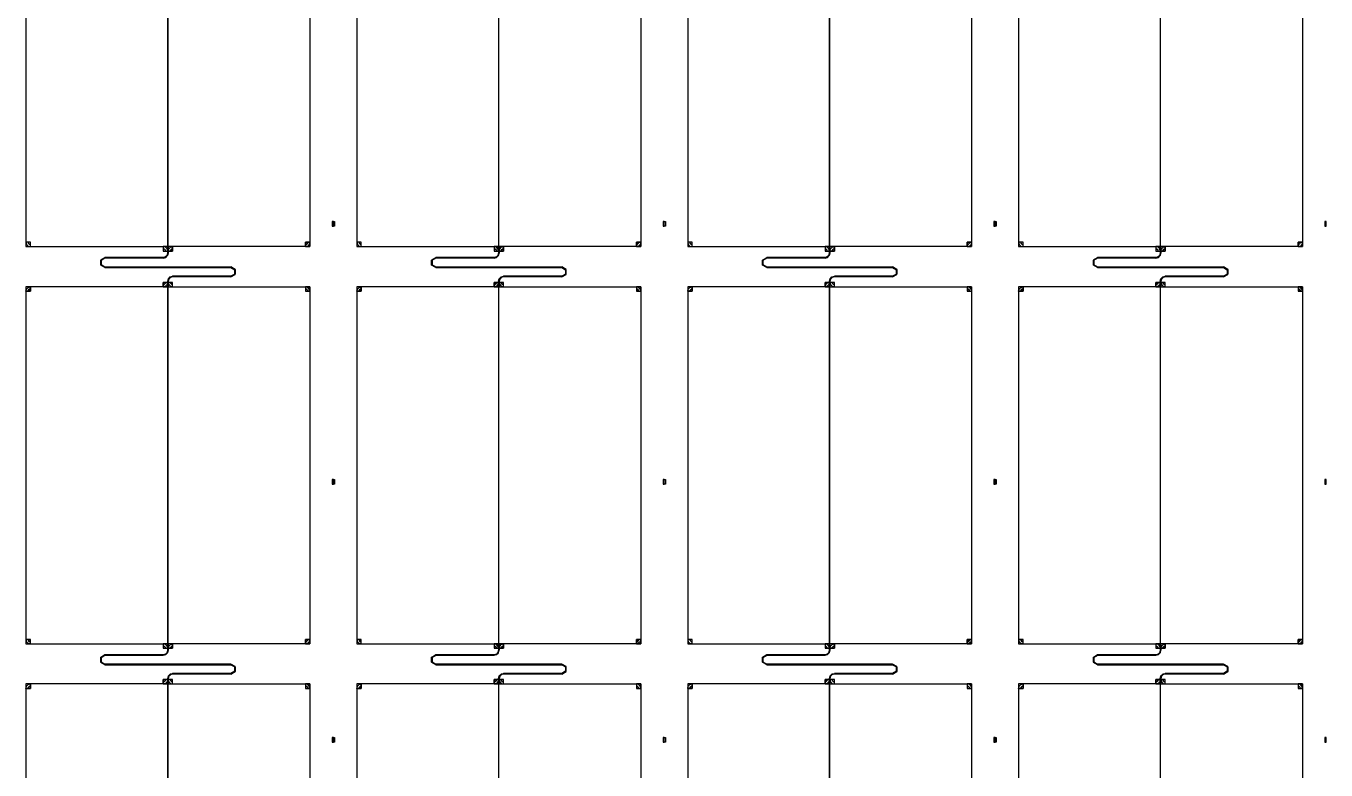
# Model space of a CAD drawing. Extents: x -50899 to 50899, y -48295 to 50898.
# Drawn here: x -25024 to -2825, y -11539 to 1173 of the extents above; entities that cross this region are included whole.
import ezdxf

# ---------------------------------------------------------------- set-up
doc = ezdxf.new("R2010")
doc.units = 0

# ---------------------------------------------------------------- blocks, each defined once
blk = doc.blocks.new('C')
for points in [[(2724, 21553), (2724, 27653), (301, 27653), (301, 21553), (2724, 21553)], [(2726, 21553), (2726, 27653), (5149, 27653), (5149, 21553), (2726, 21553)], [(5550, 21905), (5550, 21985), (5530, 21985), (5530, 21905), (5550, 21905)], [(376, 21553), (376, 21628), (301, 21628), (301, 21553), (376, 21553)], [(301, 21628), (311, 21590), (339, 21563), (376, 21553), (376, 21590), (357, 21595), (344, 21609), (339, 21628), (301, 21628)], [(339, 21628), (344, 21609), (357, 21595), (376, 21590), (376, 21628), (376, 21628), (376, 21628), (376, 21628), (339, 21628)], [(2646, 21553), (2646, 21478), (2721, 21478), (2721, 21553), (2646, 21553)], [(2721, 21478), (2710, 21515), (2683, 21543), (2646, 21553), (2646, 21515), (2664, 21510), (2678, 21496), (2683, 21478), (2721, 21478)], [(2724, 21442), (2724, 21553), (2721, 21553), (2721, 21442), (2724, 21442)], [(2726, 21442), (2726, 21553), (2730, 21553), (2730, 21442), (2726, 21442)], [(2730, 21553), (2730, 21478), (2805, 21478), (2805, 21553), (2730, 21553)], [(2730, 21478), (2740, 21515), (2767, 21543), (2805, 21553), (2805, 21515), (2786, 21510), (2772, 21496), (2767, 21478), (2730, 21478)], [(5149, 21553), (5149, 21628), (5074, 21628), (5074, 21553), (5149, 21553)], [(5149, 21628), (5139, 21590), (5112, 21563), (5074, 21553), (5074, 21590), (5093, 21595), (5106, 21609), (5112, 21628), (5149, 21628)], [(5112, 21628), (5106, 21609), (5093, 21595), (5074, 21590), (5074, 21628), (5074, 21628), (5074, 21628), (5074, 21628), (5112, 21628)], [(1650, 21197), (1577, 21239), (1577, 21324), (1650, 21366), (1650, 21363), (1579, 21322), (1579, 21241), (1650, 21200), (1650, 21197)], [(1650, 21203), (1582, 21242), (1582, 21321), (1650, 21360), (1650, 21357), (1585, 21319), (1585, 21244), (1650, 21206), (1650, 21203)], [(1650, 21363), (2645, 21363), (2645, 21366), (1650, 21366), (1650, 21363)], [(1650, 21360), (2645, 21360), (2645, 21357), (1650, 21357), (1650, 21360)], [(2645, 21357), (2687, 21368), (2718, 21399), (2730, 21442), (2726, 21442), (2716, 21401), (2686, 21371), (2645, 21360), (2645, 21357)], [(2645, 21363), (2684, 21374), (2713, 21402), (2724, 21442), (2721, 21442), (2710, 21404), (2683, 21376), (2645, 21366), (2645, 21363)], [(2683, 21478), (2678, 21496), (2664, 21510), (2646, 21515), (2646, 21478), (2646, 21478), (2646, 21478), (2646, 21478), (2683, 21478)], [(2767, 21478), (2772, 21496), (2786, 21510), (2805, 21515), (2805, 21478), (2805, 21478), (2805, 21478), (2805, 21478), (2767, 21478)], [(3800, 21203), (1650, 21203), (1650, 21206), (3800, 21206), (3800, 21203)], [(3800, 21200), (1650, 21200), (1650, 21197), (3800, 21197), (3800, 21200)], [(3800, 21037), (3873, 21079), (3873, 21164), (3800, 21206), (3800, 21203), (3871, 21162), (3871, 21081), (3800, 21040), (3800, 21037)], [(3800, 21043), (3868, 21082), (3868, 21161), (3800, 21200), (3800, 21197), (3865, 21159), (3865, 21084), (3800, 21046), (3800, 21043)], [(2721, 20867), (2721, 20942), (2646, 20942), (2646, 20867), (2721, 20867)], [(2721, 20942), (2710, 20904), (2683, 20877), (2646, 20867), (2646, 20904), (2664, 20909), (2678, 20923), (2683, 20942), (2721, 20942)], [(2683, 20942), (2678, 20923), (2664, 20909), (2646, 20904), (2646, 20942), (2646, 20942), (2646, 20942), (2646, 20942), (2683, 20942)], [(2721, 20962), (2732, 21004), (2763, 21035), (2805, 21046), (2805, 21043), (2764, 21032), (2734, 21002), (2724, 20962), (2721, 20962)], [(2724, 20867), (2724, 20962), (2721, 20962), (2721, 20867), (2724, 20867)], [(2726, 20962), (2737, 21001), (2766, 21030), (2805, 21040), (2805, 21037), (2767, 21027), (2740, 20999), (2730, 20962), (2726, 20962)], [(2726, 20867), (2726, 20962), (2730, 20962), (2730, 20867), (2726, 20867)], [(2805, 20867), (2805, 20942), (2730, 20942), (2730, 20867), (2805, 20867)], [(2730, 20942), (2740, 20904), (2767, 20877), (2805, 20867), (2805, 20904), (2786, 20909), (2772, 20923), (2767, 20942), (2730, 20942)], [(2767, 20942), (2772, 20923), (2786, 20909), (2805, 20904), (2805, 20942), (2805, 20942), (2805, 20942), (2805, 20942), (2767, 20942)], [(2805, 21043), (3800, 21043), (3800, 21046), (2805, 21046), (2805, 21043)], [(2805, 21040), (3800, 21040), (3800, 21037), (2805, 21037), (2805, 21040)], [(2724, 14767), (2724, 20867), (301, 20867), (301, 14767), (2724, 14767)], [(301, 20867), (301, 20792), (376, 20792), (376, 20867), (301, 20867)], [(301, 20792), (311, 20829), (339, 20857), (376, 20867), (376, 20829), (357, 20824), (344, 20810), (339, 20792), (301, 20792)], [(339, 20792), (344, 20810), (357, 20824), (376, 20829), (376, 20792), (376, 20792), (376, 20792), (376, 20792), (339, 20792)], [(2726, 14767), (2726, 20867), (5149, 20867), (5149, 14767), (2726, 14767)], [(5074, 20867), (5074, 20792), (5149, 20792), (5149, 20867), (5074, 20867)], [(5149, 20792), (5139, 20829), (5112, 20857), (5074, 20867), (5074, 20829), (5093, 20824), (5106, 20810), (5112, 20792), (5149, 20792)], [(5112, 20792), (5106, 20810), (5093, 20824), (5074, 20829), (5074, 20792), (5074, 20792), (5074, 20792), (5074, 20792), (5112, 20792)], [(5550, 17496), (5550, 17576), (5530, 17576), (5530, 17496), (5550, 17496)], [(376, 14767), (376, 14842), (301, 14842), (301, 14767), (376, 14767)], [(301, 14842), (311, 14804), (339, 14777), (376, 14767), (376, 14804), (357, 14809), (344, 14823), (339, 14842), (301, 14842)], [(339, 14842), (344, 14823), (357, 14809), (376, 14804), (376, 14842), (376, 14842), (376, 14842), (376, 14842), (339, 14842)], [(2645, 14571), (2687, 14582), (2718, 14613), (2730, 14656), (2726, 14656), (2716, 14615), (2686, 14585), (2645, 14574), (2645, 14571)], [(2645, 14577), (2684, 14588), (2713, 14616), (2724, 14656), (2721, 14656), (2710, 14618), (2683, 14590), (2645, 14580), (2645, 14577)], [(2646, 14767), (2646, 14692), (2721, 14692), (2721, 14767), (2646, 14767)], [(2721, 14692), (2710, 14729), (2683, 14757), (2646, 14767), (2646, 14729), (2664, 14724), (2678, 14710), (2683, 14692), (2721, 14692)], [(2683, 14692), (2678, 14710), (2664, 14724), (2646, 14729), (2646, 14692), (2646, 14692), (2646, 14692), (2646, 14692), (2683, 14692)], [(2724, 14656), (2724, 14767), (2721, 14767), (2721, 14656), (2724, 14656)], [(2726, 14656), (2726, 14767), (2730, 14767), (2730, 14656), (2726, 14656)], [(2730, 14767), (2730, 14692), (2805, 14692), (2805, 14767), (2730, 14767)], [(2730, 14692), (2740, 14729), (2767, 14757), (2805, 14767), (2805, 14729), (2786, 14724), (2772, 14710), (2767, 14692), (2730, 14692)], [(2767, 14692), (2772, 14710), (2786, 14724), (2805, 14729), (2805, 14692), (2805, 14692), (2805, 14692), (2805, 14692), (2767, 14692)], [(5149, 14767), (5149, 14842), (5074, 14842), (5074, 14767), (5149, 14767)], [(5149, 14842), (5139, 14804), (5112, 14777), (5074, 14767), (5074, 14804), (5093, 14809), (5106, 14823), (5112, 14842), (5149, 14842)], [(5112, 14842), (5106, 14823), (5093, 14809), (5074, 14804), (5074, 14842), (5074, 14842), (5074, 14842), (5074, 14842), (5112, 14842)], [(1650, 14411), (1577, 14453), (1577, 14538), (1650, 14580), (1650, 14577), (1579, 14536), (1579, 14455), (1650, 14414), (1650, 14411)], [(1650, 14417), (1582, 14456), (1582, 14535), (1650, 14574), (1650, 14571), (1585, 14533), (1585, 14458), (1650, 14420), (1650, 14417)], [(1650, 14577), (2645, 14577), (2645, 14580), (1650, 14580), (1650, 14577)], [(1650, 14574), (2645, 14574), (2645, 14571), (1650, 14571), (1650, 14574)], [(3800, 14417), (1650, 14417), (1650, 14420), (3800, 14420), (3800, 14417)], [(3800, 14414), (1650, 14414), (1650, 14411), (3800, 14411), (3800, 14414)], [(2721, 14176), (2732, 14218), (2763, 14249), (2805, 14260), (2805, 14257), (2764, 14246), (2734, 14216), (2724, 14176), (2721, 14176)], [(2726, 14176), (2737, 14215), (2766, 14244), (2805, 14254), (2805, 14251), (2767, 14241), (2740, 14213), (2730, 14176), (2726, 14176)], [(2805, 14257), (3800, 14257), (3800, 14260), (2805, 14260), (2805, 14257)], [(2805, 14254), (3800, 14254), (3800, 14251), (2805, 14251), (2805, 14254)], [(3800, 14251), (3873, 14293), (3873, 14378), (3800, 14420), (3800, 14417), (3871, 14376), (3871, 14295), (3800, 14254), (3800, 14251)], [(3800, 14257), (3868, 14296), (3868, 14375), (3800, 14414), (3800, 14411), (3865, 14373), (3865, 14298), (3800, 14260), (3800, 14257)], [(2724, 7981), (2724, 14081), (301, 14081), (301, 7981), (2724, 7981)], [(301, 14081), (301, 14006), (376, 14006), (376, 14081), (301, 14081)], [(301, 14006), (311, 14043), (339, 14071), (376, 14081), (376, 14043), (357, 14038), (344, 14024), (339, 14006), (301, 14006)], [(339, 14006), (344, 14024), (357, 14038), (376, 14043), (376, 14006), (376, 14006), (376, 14006), (376, 14006), (339, 14006)], [(2721, 14081), (2721, 14156), (2646, 14156), (2646, 14081), (2721, 14081)], [(2721, 14156), (2710, 14118), (2683, 14091), (2646, 14081), (2646, 14118), (2664, 14123), (2678, 14137), (2683, 14156), (2721, 14156)], [(2683, 14156), (2678, 14137), (2664, 14123), (2646, 14118), (2646, 14156), (2646, 14156), (2646, 14156), (2646, 14156), (2683, 14156)], [(2724, 14081), (2724, 14176), (2721, 14176), (2721, 14081), (2724, 14081)], [(2726, 7981), (2726, 14081), (5149, 14081), (5149, 7981), (2726, 7981)], [(2726, 14081), (2726, 14176), (2730, 14176), (2730, 14081), (2726, 14081)], [(2805, 14081), (2805, 14156), (2730, 14156), (2730, 14081), (2805, 14081)], [(2730, 14156), (2740, 14118), (2767, 14091), (2805, 14081), (2805, 14118), (2786, 14123), (2772, 14137), (2767, 14156), (2730, 14156)], [(2767, 14156), (2772, 14137), (2786, 14123), (2805, 14118), (2805, 14156), (2805, 14156), (2805, 14156), (2805, 14156), (2767, 14156)], [(5074, 14081), (5074, 14006), (5149, 14006), (5149, 14081), (5074, 14081)], [(5149, 14006), (5139, 14043), (5112, 14071), (5074, 14081), (5074, 14043), (5093, 14038), (5106, 14024), (5112, 14006), (5149, 14006)], [(5112, 14006), (5106, 14024), (5093, 14038), (5074, 14043), (5074, 14006), (5074, 14006), (5074, 14006), (5074, 14006), (5112, 14006)], [(5550, 13087), (5550, 13167), (5530, 13167), (5530, 13087), (5550, 13087)]]:
    blk.add_lwpolyline(points)
blk = doc.blocks.new('D')
for points in [[(2724, 21553), (2724, 27653), (301, 27653), (301, 21553), (2724, 21553)], [(2726, 21553), (2726, 27653), (5149, 27653), (5149, 21553), (2726, 21553)], [(-100, 21905), (-100, 21985), (-80, 21985), (-80, 21905), (-100, 21905)], [(5550, 21905), (5550, 21985), (5530, 21985), (5530, 21905), (5550, 21905)], [(376, 21553), (376, 21628), (301, 21628), (301, 21553), (376, 21553)], [(301, 21628), (311, 21590), (339, 21563), (376, 21553), (376, 21590), (357, 21595), (344, 21609), (339, 21628), (301, 21628)], [(339, 21628), (344, 21609), (357, 21595), (376, 21590), (376, 21628), (376, 21628), (376, 21628), (376, 21628), (339, 21628)], [(2646, 21553), (2646, 21478), (2721, 21478), (2721, 21553), (2646, 21553)], [(2721, 21478), (2710, 21515), (2683, 21543), (2646, 21553), (2646, 21515), (2664, 21510), (2678, 21496), (2683, 21478), (2721, 21478)], [(2724, 21442), (2724, 21553), (2721, 21553), (2721, 21442), (2724, 21442)], [(2726, 21442), (2726, 21553), (2730, 21553), (2730, 21442), (2726, 21442)], [(2730, 21553), (2730, 21478), (2805, 21478), (2805, 21553), (2730, 21553)], [(2730, 21478), (2740, 21515), (2767, 21543), (2805, 21553), (2805, 21515), (2786, 21510), (2772, 21496), (2767, 21478), (2730, 21478)], [(5149, 21553), (5149, 21628), (5074, 21628), (5074, 21553), (5149, 21553)], [(5149, 21628), (5139, 21590), (5112, 21563), (5074, 21553), (5074, 21590), (5093, 21595), (5106, 21609), (5112, 21628), (5149, 21628)], [(5112, 21628), (5106, 21609), (5093, 21595), (5074, 21590), (5074, 21628), (5074, 21628), (5074, 21628), (5074, 21628), (5112, 21628)], [(1650, 21197), (1577, 21239), (1577, 21324), (1650, 21366), (1650, 21363), (1579, 21322), (1579, 21241), (1650, 21200), (1650, 21197)], [(1650, 21203), (1582, 21242), (1582, 21321), (1650, 21360), (1650, 21357), (1585, 21319), (1585, 21244), (1650, 21206), (1650, 21203)], [(1650, 21363), (2645, 21363), (2645, 21366), (1650, 21366), (1650, 21363)], [(1650, 21360), (2645, 21360), (2645, 21357), (1650, 21357), (1650, 21360)], [(2645, 21357), (2687, 21368), (2718, 21399), (2730, 21442), (2726, 21442), (2716, 21401), (2686, 21371), (2645, 21360), (2645, 21357)], [(2645, 21363), (2684, 21374), (2713, 21402), (2724, 21442), (2721, 21442), (2710, 21404), (2683, 21376), (2645, 21366), (2645, 21363)], [(2683, 21478), (2678, 21496), (2664, 21510), (2646, 21515), (2646, 21478), (2646, 21478), (2646, 21478), (2646, 21478), (2683, 21478)], [(2767, 21478), (2772, 21496), (2786, 21510), (2805, 21515), (2805, 21478), (2805, 21478), (2805, 21478), (2805, 21478), (2767, 21478)], [(3800, 21203), (1650, 21203), (1650, 21206), (3800, 21206), (3800, 21203)], [(3800, 21200), (1650, 21200), (1650, 21197), (3800, 21197), (3800, 21200)], [(3800, 21037), (3873, 21079), (3873, 21164), (3800, 21206), (3800, 21203), (3871, 21162), (3871, 21081), (3800, 21040), (3800, 21037)], [(3800, 21043), (3868, 21082), (3868, 21161), (3800, 21200), (3800, 21197), (3865, 21159), (3865, 21084), (3800, 21046), (3800, 21043)], [(2721, 20867), (2721, 20942), (2646, 20942), (2646, 20867), (2721, 20867)], [(2721, 20942), (2710, 20904), (2683, 20877), (2646, 20867), (2646, 20904), (2664, 20909), (2678, 20923), (2683, 20942), (2721, 20942)], [(2683, 20942), (2678, 20923), (2664, 20909), (2646, 20904), (2646, 20942), (2646, 20942), (2646, 20942), (2646, 20942), (2683, 20942)], [(2721, 20962), (2732, 21004), (2763, 21035), (2805, 21046), (2805, 21043), (2764, 21032), (2734, 21002), (2724, 20962), (2721, 20962)], [(2724, 20867), (2724, 20962), (2721, 20962), (2721, 20867), (2724, 20867)], [(2726, 20962), (2737, 21001), (2766, 21030), (2805, 21040), (2805, 21037), (2767, 21027), (2740, 20999), (2730, 20962), (2726, 20962)], [(2726, 20867), (2726, 20962), (2730, 20962), (2730, 20867), (2726, 20867)], [(2805, 20867), (2805, 20942), (2730, 20942), (2730, 20867), (2805, 20867)], [(2730, 20942), (2740, 20904), (2767, 20877), (2805, 20867), (2805, 20904), (2786, 20909), (2772, 20923), (2767, 20942), (2730, 20942)], [(2767, 20942), (2772, 20923), (2786, 20909), (2805, 20904), (2805, 20942), (2805, 20942), (2805, 20942), (2805, 20942), (2767, 20942)], [(2805, 21043), (3800, 21043), (3800, 21046), (2805, 21046), (2805, 21043)], [(2805, 21040), (3800, 21040), (3800, 21037), (2805, 21037), (2805, 21040)], [(2724, 14767), (2724, 20867), (301, 20867), (301, 14767), (2724, 14767)], [(301, 20867), (301, 20792), (376, 20792), (376, 20867), (301, 20867)], [(301, 20792), (311, 20829), (339, 20857), (376, 20867), (376, 20829), (357, 20824), (344, 20810), (339, 20792), (301, 20792)], [(339, 20792), (344, 20810), (357, 20824), (376, 20829), (376, 20792), (376, 20792), (376, 20792), (376, 20792), (339, 20792)], [(2726, 14767), (2726, 20867), (5149, 20867), (5149, 14767), (2726, 14767)], [(5074, 20867), (5074, 20792), (5149, 20792), (5149, 20867), (5074, 20867)], [(5149, 20792), (5139, 20829), (5112, 20857), (5074, 20867), (5074, 20829), (5093, 20824), (5106, 20810), (5112, 20792), (5149, 20792)], [(5112, 20792), (5106, 20810), (5093, 20824), (5074, 20829), (5074, 20792), (5074, 20792), (5074, 20792), (5074, 20792), (5112, 20792)], [(-100, 17496), (-100, 17576), (-80, 17576), (-80, 17496), (-100, 17496)], [(5550, 17496), (5550, 17576), (5530, 17576), (5530, 17496), (5550, 17496)], [(376, 14767), (376, 14842), (301, 14842), (301, 14767), (376, 14767)], [(301, 14842), (311, 14804), (339, 14777), (376, 14767), (376, 14804), (357, 14809), (344, 14823), (339, 14842), (301, 14842)], [(339, 14842), (344, 14823), (357, 14809), (376, 14804), (376, 14842), (376, 14842), (376, 14842), (376, 14842), (339, 14842)], [(2645, 14571), (2687, 14582), (2718, 14613), (2730, 14656), (2726, 14656), (2716, 14615), (2686, 14585), (2645, 14574), (2645, 14571)], [(2645, 14577), (2684, 14588), (2713, 14616), (2724, 14656), (2721, 14656), (2710, 14618), (2683, 14590), (2645, 14580), (2645, 14577)], [(2646, 14767), (2646, 14692), (2721, 14692), (2721, 14767), (2646, 14767)], [(2721, 14692), (2710, 14729), (2683, 14757), (2646, 14767), (2646, 14729), (2664, 14724), (2678, 14710), (2683, 14692), (2721, 14692)], [(2683, 14692), (2678, 14710), (2664, 14724), (2646, 14729), (2646, 14692), (2646, 14692), (2646, 14692), (2646, 14692), (2683, 14692)], [(2724, 14656), (2724, 14767), (2721, 14767), (2721, 14656), (2724, 14656)], [(2726, 14656), (2726, 14767), (2730, 14767), (2730, 14656), (2726, 14656)], [(2730, 14767), (2730, 14692), (2805, 14692), (2805, 14767), (2730, 14767)], [(2730, 14692), (2740, 14729), (2767, 14757), (2805, 14767), (2805, 14729), (2786, 14724), (2772, 14710), (2767, 14692), (2730, 14692)], [(2767, 14692), (2772, 14710), (2786, 14724), (2805, 14729), (2805, 14692), (2805, 14692), (2805, 14692), (2805, 14692), (2767, 14692)], [(5149, 14767), (5149, 14842), (5074, 14842), (5074, 14767), (5149, 14767)], [(5149, 14842), (5139, 14804), (5112, 14777), (5074, 14767), (5074, 14804), (5093, 14809), (5106, 14823), (5112, 14842), (5149, 14842)], [(5112, 14842), (5106, 14823), (5093, 14809), (5074, 14804), (5074, 14842), (5074, 14842), (5074, 14842), (5074, 14842), (5112, 14842)], [(1650, 14411), (1577, 14453), (1577, 14538), (1650, 14580), (1650, 14577), (1579, 14536), (1579, 14455), (1650, 14414), (1650, 14411)], [(1650, 14417), (1582, 14456), (1582, 14535), (1650, 14574), (1650, 14571), (1585, 14533), (1585, 14458), (1650, 14420), (1650, 14417)], [(1650, 14577), (2645, 14577), (2645, 14580), (1650, 14580), (1650, 14577)], [(1650, 14574), (2645, 14574), (2645, 14571), (1650, 14571), (1650, 14574)], [(3800, 14417), (1650, 14417), (1650, 14420), (3800, 14420), (3800, 14417)], [(3800, 14414), (1650, 14414), (1650, 14411), (3800, 14411), (3800, 14414)], [(2721, 14176), (2732, 14218), (2763, 14249), (2805, 14260), (2805, 14257), (2764, 14246), (2734, 14216), (2724, 14176), (2721, 14176)], [(2726, 14176), (2737, 14215), (2766, 14244), (2805, 14254), (2805, 14251), (2767, 14241), (2740, 14213), (2730, 14176), (2726, 14176)], [(2805, 14257), (3800, 14257), (3800, 14260), (2805, 14260), (2805, 14257)], [(2805, 14254), (3800, 14254), (3800, 14251), (2805, 14251), (2805, 14254)], [(3800, 14251), (3873, 14293), (3873, 14378), (3800, 14420), (3800, 14417), (3871, 14376), (3871, 14295), (3800, 14254), (3800, 14251)], [(3800, 14257), (3868, 14296), (3868, 14375), (3800, 14414), (3800, 14411), (3865, 14373), (3865, 14298), (3800, 14260), (3800, 14257)], [(2724, 7981), (2724, 14081), (301, 14081), (301, 7981), (2724, 7981)], [(301, 14081), (301, 14006), (376, 14006), (376, 14081), (301, 14081)], [(301, 14006), (311, 14043), (339, 14071), (376, 14081), (376, 14043), (357, 14038), (344, 14024), (339, 14006), (301, 14006)], [(339, 14006), (344, 14024), (357, 14038), (376, 14043), (376, 14006), (376, 14006), (376, 14006), (376, 14006), (339, 14006)], [(2721, 14081), (2721, 14156), (2646, 14156), (2646, 14081), (2721, 14081)], [(2721, 14156), (2710, 14118), (2683, 14091), (2646, 14081), (2646, 14118), (2664, 14123), (2678, 14137), (2683, 14156), (2721, 14156)], [(2683, 14156), (2678, 14137), (2664, 14123), (2646, 14118), (2646, 14156), (2646, 14156), (2646, 14156), (2646, 14156), (2683, 14156)], [(2724, 14081), (2724, 14176), (2721, 14176), (2721, 14081), (2724, 14081)], [(2726, 7981), (2726, 14081), (5149, 14081), (5149, 7981), (2726, 7981)], [(2726, 14081), (2726, 14176), (2730, 14176), (2730, 14081), (2726, 14081)], [(2805, 14081), (2805, 14156), (2730, 14156), (2730, 14081), (2805, 14081)], [(2730, 14156), (2740, 14118), (2767, 14091), (2805, 14081), (2805, 14118), (2786, 14123), (2772, 14137), (2767, 14156), (2730, 14156)], [(2767, 14156), (2772, 14137), (2786, 14123), (2805, 14118), (2805, 14156), (2805, 14156), (2805, 14156), (2805, 14156), (2767, 14156)], [(5074, 14081), (5074, 14006), (5149, 14006), (5149, 14081), (5074, 14081)], [(5149, 14006), (5139, 14043), (5112, 14071), (5074, 14081), (5074, 14043), (5093, 14038), (5106, 14024), (5112, 14006), (5149, 14006)], [(5112, 14006), (5106, 14024), (5093, 14038), (5074, 14043), (5074, 14006), (5074, 14006), (5074, 14006), (5074, 14006), (5112, 14006)], [(-100, 13087), (-100, 13167), (-80, 13167), (-80, 13087), (-100, 13087)], [(5550, 13087), (5550, 13167), (5530, 13167), (5530, 13087), (5550, 13087)]]:
    blk.add_lwpolyline(points)
blk = doc.blocks.new('E')
for points in [[(2724, 21553), (2724, 27653), (301, 27653), (301, 21553), (2724, 21553)], [(2726, 21553), (2726, 27653), (5149, 27653), (5149, 21553), (2726, 21553)], [(-100, 21905), (-100, 21985), (-80, 21985), (-80, 21905), (-100, 21905)], [(5550, 21905), (5550, 21985), (5530, 21985), (5530, 21905), (5550, 21905)], [(376, 21553), (376, 21628), (301, 21628), (301, 21553), (376, 21553)], [(301, 21628), (311, 21590), (339, 21563), (376, 21553), (376, 21590), (357, 21595), (344, 21609), (339, 21628), (301, 21628)], [(339, 21628), (344, 21609), (357, 21595), (376, 21590), (376, 21628), (376, 21628), (376, 21628), (376, 21628), (339, 21628)], [(2646, 21553), (2646, 21478), (2721, 21478), (2721, 21553), (2646, 21553)], [(2721, 21478), (2710, 21515), (2683, 21543), (2646, 21553), (2646, 21515), (2664, 21510), (2678, 21496), (2683, 21478), (2721, 21478)], [(2724, 21442), (2724, 21553), (2721, 21553), (2721, 21442), (2724, 21442)], [(2726, 21442), (2726, 21553), (2730, 21553), (2730, 21442), (2726, 21442)], [(2730, 21553), (2730, 21478), (2805, 21478), (2805, 21553), (2730, 21553)], [(2730, 21478), (2740, 21515), (2767, 21543), (2805, 21553), (2805, 21515), (2786, 21510), (2772, 21496), (2767, 21478), (2730, 21478)], [(5149, 21553), (5149, 21628), (5074, 21628), (5074, 21553), (5149, 21553)], [(5149, 21628), (5139, 21590), (5112, 21563), (5074, 21553), (5074, 21590), (5093, 21595), (5106, 21609), (5112, 21628), (5149, 21628)], [(5112, 21628), (5106, 21609), (5093, 21595), (5074, 21590), (5074, 21628), (5074, 21628), (5074, 21628), (5074, 21628), (5112, 21628)], [(1650, 21197), (1577, 21239), (1577, 21324), (1650, 21366), (1650, 21363), (1579, 21322), (1579, 21241), (1650, 21200), (1650, 21197)], [(1650, 21203), (1582, 21242), (1582, 21321), (1650, 21360), (1650, 21357), (1585, 21319), (1585, 21244), (1650, 21206), (1650, 21203)], [(1650, 21363), (2645, 21363), (2645, 21366), (1650, 21366), (1650, 21363)], [(1650, 21360), (2645, 21360), (2645, 21357), (1650, 21357), (1650, 21360)], [(2645, 21357), (2687, 21368), (2718, 21399), (2730, 21442), (2726, 21442), (2716, 21401), (2686, 21371), (2645, 21360), (2645, 21357)], [(2645, 21363), (2684, 21374), (2713, 21402), (2724, 21442), (2721, 21442), (2710, 21404), (2683, 21376), (2645, 21366), (2645, 21363)], [(2683, 21478), (2678, 21496), (2664, 21510), (2646, 21515), (2646, 21478), (2646, 21478), (2646, 21478), (2646, 21478), (2683, 21478)], [(2767, 21478), (2772, 21496), (2786, 21510), (2805, 21515), (2805, 21478), (2805, 21478), (2805, 21478), (2805, 21478), (2767, 21478)], [(3800, 21203), (1650, 21203), (1650, 21206), (3800, 21206), (3800, 21203)], [(3800, 21200), (1650, 21200), (1650, 21197), (3800, 21197), (3800, 21200)], [(3800, 21037), (3873, 21079), (3873, 21164), (3800, 21206), (3800, 21203), (3871, 21162), (3871, 21081), (3800, 21040), (3800, 21037)], [(3800, 21043), (3868, 21082), (3868, 21161), (3800, 21200), (3800, 21197), (3865, 21159), (3865, 21084), (3800, 21046), (3800, 21043)], [(2721, 20867), (2721, 20942), (2646, 20942), (2646, 20867), (2721, 20867)], [(2721, 20942), (2710, 20904), (2683, 20877), (2646, 20867), (2646, 20904), (2664, 20909), (2678, 20923), (2683, 20942), (2721, 20942)], [(2683, 20942), (2678, 20923), (2664, 20909), (2646, 20904), (2646, 20942), (2646, 20942), (2646, 20942), (2646, 20942), (2683, 20942)], [(2721, 20962), (2732, 21004), (2763, 21035), (2805, 21046), (2805, 21043), (2764, 21032), (2734, 21002), (2724, 20962), (2721, 20962)], [(2724, 20867), (2724, 20962), (2721, 20962), (2721, 20867), (2724, 20867)], [(2726, 20962), (2737, 21001), (2766, 21030), (2805, 21040), (2805, 21037), (2767, 21027), (2740, 20999), (2730, 20962), (2726, 20962)], [(2726, 20867), (2726, 20962), (2730, 20962), (2730, 20867), (2726, 20867)], [(2805, 20867), (2805, 20942), (2730, 20942), (2730, 20867), (2805, 20867)], [(2730, 20942), (2740, 20904), (2767, 20877), (2805, 20867), (2805, 20904), (2786, 20909), (2772, 20923), (2767, 20942), (2730, 20942)], [(2767, 20942), (2772, 20923), (2786, 20909), (2805, 20904), (2805, 20942), (2805, 20942), (2805, 20942), (2805, 20942), (2767, 20942)], [(2805, 21043), (3800, 21043), (3800, 21046), (2805, 21046), (2805, 21043)], [(2805, 21040), (3800, 21040), (3800, 21037), (2805, 21037), (2805, 21040)], [(2724, 14767), (2724, 20867), (301, 20867), (301, 14767), (2724, 14767)], [(301, 20867), (301, 20792), (376, 20792), (376, 20867), (301, 20867)], [(301, 20792), (311, 20829), (339, 20857), (376, 20867), (376, 20829), (357, 20824), (344, 20810), (339, 20792), (301, 20792)], [(339, 20792), (344, 20810), (357, 20824), (376, 20829), (376, 20792), (376, 20792), (376, 20792), (376, 20792), (339, 20792)], [(2726, 14767), (2726, 20867), (5149, 20867), (5149, 14767), (2726, 14767)], [(5074, 20867), (5074, 20792), (5149, 20792), (5149, 20867), (5074, 20867)], [(5149, 20792), (5139, 20829), (5112, 20857), (5074, 20867), (5074, 20829), (5093, 20824), (5106, 20810), (5112, 20792), (5149, 20792)], [(5112, 20792), (5106, 20810), (5093, 20824), (5074, 20829), (5074, 20792), (5074, 20792), (5074, 20792), (5074, 20792), (5112, 20792)], [(-100, 17496), (-100, 17576), (-80, 17576), (-80, 17496), (-100, 17496)], [(5550, 17496), (5550, 17576), (5530, 17576), (5530, 17496), (5550, 17496)], [(376, 14767), (376, 14842), (301, 14842), (301, 14767), (376, 14767)], [(301, 14842), (311, 14804), (339, 14777), (376, 14767), (376, 14804), (357, 14809), (344, 14823), (339, 14842), (301, 14842)], [(339, 14842), (344, 14823), (357, 14809), (376, 14804), (376, 14842), (376, 14842), (376, 14842), (376, 14842), (339, 14842)], [(2645, 14571), (2687, 14582), (2718, 14613), (2730, 14656), (2726, 14656), (2716, 14615), (2686, 14585), (2645, 14574), (2645, 14571)], [(2645, 14577), (2684, 14588), (2713, 14616), (2724, 14656), (2721, 14656), (2710, 14618), (2683, 14590), (2645, 14580), (2645, 14577)], [(2646, 14767), (2646, 14692), (2721, 14692), (2721, 14767), (2646, 14767)], [(2721, 14692), (2710, 14729), (2683, 14757), (2646, 14767), (2646, 14729), (2664, 14724), (2678, 14710), (2683, 14692), (2721, 14692)], [(2683, 14692), (2678, 14710), (2664, 14724), (2646, 14729), (2646, 14692), (2646, 14692), (2646, 14692), (2646, 14692), (2683, 14692)], [(2724, 14656), (2724, 14767), (2721, 14767), (2721, 14656), (2724, 14656)], [(2726, 14656), (2726, 14767), (2730, 14767), (2730, 14656), (2726, 14656)], [(2730, 14767), (2730, 14692), (2805, 14692), (2805, 14767), (2730, 14767)], [(2730, 14692), (2740, 14729), (2767, 14757), (2805, 14767), (2805, 14729), (2786, 14724), (2772, 14710), (2767, 14692), (2730, 14692)], [(2767, 14692), (2772, 14710), (2786, 14724), (2805, 14729), (2805, 14692), (2805, 14692), (2805, 14692), (2805, 14692), (2767, 14692)], [(5149, 14767), (5149, 14842), (5074, 14842), (5074, 14767), (5149, 14767)], [(5149, 14842), (5139, 14804), (5112, 14777), (5074, 14767), (5074, 14804), (5093, 14809), (5106, 14823), (5112, 14842), (5149, 14842)], [(5112, 14842), (5106, 14823), (5093, 14809), (5074, 14804), (5074, 14842), (5074, 14842), (5074, 14842), (5074, 14842), (5112, 14842)], [(1650, 14411), (1577, 14453), (1577, 14538), (1650, 14580), (1650, 14577), (1579, 14536), (1579, 14455), (1650, 14414), (1650, 14411)], [(1650, 14417), (1582, 14456), (1582, 14535), (1650, 14574), (1650, 14571), (1585, 14533), (1585, 14458), (1650, 14420), (1650, 14417)], [(1650, 14577), (2645, 14577), (2645, 14580), (1650, 14580), (1650, 14577)], [(1650, 14574), (2645, 14574), (2645, 14571), (1650, 14571), (1650, 14574)], [(3800, 14417), (1650, 14417), (1650, 14420), (3800, 14420), (3800, 14417)], [(3800, 14414), (1650, 14414), (1650, 14411), (3800, 14411), (3800, 14414)], [(2721, 14176), (2732, 14218), (2763, 14249), (2805, 14260), (2805, 14257), (2764, 14246), (2734, 14216), (2724, 14176), (2721, 14176)], [(2726, 14176), (2737, 14215), (2766, 14244), (2805, 14254), (2805, 14251), (2767, 14241), (2740, 14213), (2730, 14176), (2726, 14176)], [(2805, 14257), (3800, 14257), (3800, 14260), (2805, 14260), (2805, 14257)], [(2805, 14254), (3800, 14254), (3800, 14251), (2805, 14251), (2805, 14254)], [(3800, 14251), (3873, 14293), (3873, 14378), (3800, 14420), (3800, 14417), (3871, 14376), (3871, 14295), (3800, 14254), (3800, 14251)], [(3800, 14257), (3868, 14296), (3868, 14375), (3800, 14414), (3800, 14411), (3865, 14373), (3865, 14298), (3800, 14260), (3800, 14257)], [(2724, 7981), (2724, 14081), (301, 14081), (301, 7981), (2724, 7981)], [(301, 14081), (301, 14006), (376, 14006), (376, 14081), (301, 14081)], [(301, 14006), (311, 14043), (339, 14071), (376, 14081), (376, 14043), (357, 14038), (344, 14024), (339, 14006), (301, 14006)], [(339, 14006), (344, 14024), (357, 14038), (376, 14043), (376, 14006), (376, 14006), (376, 14006), (376, 14006), (339, 14006)], [(2721, 14081), (2721, 14156), (2646, 14156), (2646, 14081), (2721, 14081)], [(2721, 14156), (2710, 14118), (2683, 14091), (2646, 14081), (2646, 14118), (2664, 14123), (2678, 14137), (2683, 14156), (2721, 14156)], [(2683, 14156), (2678, 14137), (2664, 14123), (2646, 14118), (2646, 14156), (2646, 14156), (2646, 14156), (2646, 14156), (2683, 14156)], [(2724, 14081), (2724, 14176), (2721, 14176), (2721, 14081), (2724, 14081)], [(2726, 7981), (2726, 14081), (5149, 14081), (5149, 7981), (2726, 7981)], [(2726, 14081), (2726, 14176), (2730, 14176), (2730, 14081), (2726, 14081)], [(2805, 14081), (2805, 14156), (2730, 14156), (2730, 14081), (2805, 14081)], [(2730, 14156), (2740, 14118), (2767, 14091), (2805, 14081), (2805, 14118), (2786, 14123), (2772, 14137), (2767, 14156), (2730, 14156)], [(2767, 14156), (2772, 14137), (2786, 14123), (2805, 14118), (2805, 14156), (2805, 14156), (2805, 14156), (2805, 14156), (2767, 14156)], [(5074, 14081), (5074, 14006), (5149, 14006), (5149, 14081), (5074, 14081)], [(5149, 14006), (5139, 14043), (5112, 14071), (5074, 14081), (5074, 14043), (5093, 14038), (5106, 14024), (5112, 14006), (5149, 14006)], [(5112, 14006), (5106, 14024), (5093, 14038), (5074, 14043), (5074, 14006), (5074, 14006), (5074, 14006), (5074, 14006), (5112, 14006)], [(-100, 13087), (-100, 13167), (-80, 13167), (-80, 13087), (-100, 13087)], [(5550, 13087), (5550, 13167), (5530, 13167), (5530, 13087), (5550, 13087)]]:
    blk.add_lwpolyline(points)
blk = doc.blocks.new('F')
for points in [[(2724, 21553), (2724, 27653), (301, 27653), (301, 21553), (2724, 21553)], [(2726, 21553), (2726, 27653), (5149, 27653), (5149, 21553), (2726, 21553)], [(-100, 21905), (-100, 21985), (-80, 21985), (-80, 21905), (-100, 21905)], [(5550, 21905), (5550, 21985), (5530, 21985), (5530, 21905), (5550, 21905)], [(376, 21553), (376, 21628), (301, 21628), (301, 21553), (376, 21553)], [(301, 21628), (311, 21590), (339, 21563), (376, 21553), (376, 21590), (357, 21595), (344, 21609), (339, 21628), (301, 21628)], [(339, 21628), (344, 21609), (357, 21595), (376, 21590), (376, 21628), (376, 21628), (376, 21628), (376, 21628), (339, 21628)], [(2646, 21553), (2646, 21478), (2721, 21478), (2721, 21553), (2646, 21553)], [(2721, 21478), (2710, 21515), (2683, 21543), (2646, 21553), (2646, 21515), (2664, 21510), (2678, 21496), (2683, 21478), (2721, 21478)], [(2724, 21442), (2724, 21553), (2721, 21553), (2721, 21442), (2724, 21442)], [(2726, 21442), (2726, 21553), (2730, 21553), (2730, 21442), (2726, 21442)], [(2730, 21553), (2730, 21478), (2805, 21478), (2805, 21553), (2730, 21553)], [(2730, 21478), (2740, 21515), (2767, 21543), (2805, 21553), (2805, 21515), (2786, 21510), (2772, 21496), (2767, 21478), (2730, 21478)], [(5149, 21553), (5149, 21628), (5074, 21628), (5074, 21553), (5149, 21553)], [(5149, 21628), (5139, 21590), (5112, 21563), (5074, 21553), (5074, 21590), (5093, 21595), (5106, 21609), (5112, 21628), (5149, 21628)], [(5112, 21628), (5106, 21609), (5093, 21595), (5074, 21590), (5074, 21628), (5074, 21628), (5074, 21628), (5074, 21628), (5112, 21628)], [(1650, 21197), (1577, 21239), (1577, 21324), (1650, 21366), (1650, 21363), (1579, 21322), (1579, 21241), (1650, 21200), (1650, 21197)], [(1650, 21203), (1582, 21242), (1582, 21321), (1650, 21360), (1650, 21357), (1585, 21319), (1585, 21244), (1650, 21206), (1650, 21203)], [(1650, 21363), (2645, 21363), (2645, 21366), (1650, 21366), (1650, 21363)], [(1650, 21360), (2645, 21360), (2645, 21357), (1650, 21357), (1650, 21360)], [(2645, 21357), (2687, 21368), (2718, 21399), (2730, 21442), (2726, 21442), (2716, 21401), (2686, 21371), (2645, 21360), (2645, 21357)], [(2645, 21363), (2684, 21374), (2713, 21402), (2724, 21442), (2721, 21442), (2710, 21404), (2683, 21376), (2645, 21366), (2645, 21363)], [(2683, 21478), (2678, 21496), (2664, 21510), (2646, 21515), (2646, 21478), (2646, 21478), (2646, 21478), (2646, 21478), (2683, 21478)], [(2767, 21478), (2772, 21496), (2786, 21510), (2805, 21515), (2805, 21478), (2805, 21478), (2805, 21478), (2805, 21478), (2767, 21478)], [(3800, 21203), (1650, 21203), (1650, 21206), (3800, 21206), (3800, 21203)], [(3800, 21200), (1650, 21200), (1650, 21197), (3800, 21197), (3800, 21200)], [(3800, 21037), (3873, 21079), (3873, 21164), (3800, 21206), (3800, 21203), (3871, 21162), (3871, 21081), (3800, 21040), (3800, 21037)], [(3800, 21043), (3868, 21082), (3868, 21161), (3800, 21200), (3800, 21197), (3865, 21159), (3865, 21084), (3800, 21046), (3800, 21043)], [(2721, 20867), (2721, 20942), (2646, 20942), (2646, 20867), (2721, 20867)], [(2721, 20942), (2710, 20904), (2683, 20877), (2646, 20867), (2646, 20904), (2664, 20909), (2678, 20923), (2683, 20942), (2721, 20942)], [(2683, 20942), (2678, 20923), (2664, 20909), (2646, 20904), (2646, 20942), (2646, 20942), (2646, 20942), (2646, 20942), (2683, 20942)], [(2721, 20962), (2732, 21004), (2763, 21035), (2805, 21046), (2805, 21043), (2764, 21032), (2734, 21002), (2724, 20962), (2721, 20962)], [(2724, 20867), (2724, 20962), (2721, 20962), (2721, 20867), (2724, 20867)], [(2726, 20962), (2737, 21001), (2766, 21030), (2805, 21040), (2805, 21037), (2767, 21027), (2740, 20999), (2730, 20962), (2726, 20962)], [(2726, 20867), (2726, 20962), (2730, 20962), (2730, 20867), (2726, 20867)], [(2805, 20867), (2805, 20942), (2730, 20942), (2730, 20867), (2805, 20867)], [(2730, 20942), (2740, 20904), (2767, 20877), (2805, 20867), (2805, 20904), (2786, 20909), (2772, 20923), (2767, 20942), (2730, 20942)], [(2767, 20942), (2772, 20923), (2786, 20909), (2805, 20904), (2805, 20942), (2805, 20942), (2805, 20942), (2805, 20942), (2767, 20942)], [(2805, 21043), (3800, 21043), (3800, 21046), (2805, 21046), (2805, 21043)], [(2805, 21040), (3800, 21040), (3800, 21037), (2805, 21037), (2805, 21040)], [(2724, 14767), (2724, 20867), (301, 20867), (301, 14767), (2724, 14767)], [(301, 20867), (301, 20792), (376, 20792), (376, 20867), (301, 20867)], [(301, 20792), (311, 20829), (339, 20857), (376, 20867), (376, 20829), (357, 20824), (344, 20810), (339, 20792), (301, 20792)], [(339, 20792), (344, 20810), (357, 20824), (376, 20829), (376, 20792), (376, 20792), (376, 20792), (376, 20792), (339, 20792)], [(2726, 14767), (2726, 20867), (5149, 20867), (5149, 14767), (2726, 14767)], [(5074, 20867), (5074, 20792), (5149, 20792), (5149, 20867), (5074, 20867)], [(5149, 20792), (5139, 20829), (5112, 20857), (5074, 20867), (5074, 20829), (5093, 20824), (5106, 20810), (5112, 20792), (5149, 20792)], [(5112, 20792), (5106, 20810), (5093, 20824), (5074, 20829), (5074, 20792), (5074, 20792), (5074, 20792), (5074, 20792), (5112, 20792)], [(-100, 17496), (-100, 17576), (-80, 17576), (-80, 17496), (-100, 17496)], [(5550, 17496), (5550, 17576), (5530, 17576), (5530, 17496), (5550, 17496)], [(376, 14767), (376, 14842), (301, 14842), (301, 14767), (376, 14767)], [(301, 14842), (311, 14804), (339, 14777), (376, 14767), (376, 14804), (357, 14809), (344, 14823), (339, 14842), (301, 14842)], [(339, 14842), (344, 14823), (357, 14809), (376, 14804), (376, 14842), (376, 14842), (376, 14842), (376, 14842), (339, 14842)], [(2645, 14571), (2687, 14582), (2718, 14613), (2730, 14656), (2726, 14656), (2716, 14615), (2686, 14585), (2645, 14574), (2645, 14571)], [(2645, 14577), (2684, 14588), (2713, 14616), (2724, 14656), (2721, 14656), (2710, 14618), (2683, 14590), (2645, 14580), (2645, 14577)], [(2646, 14767), (2646, 14692), (2721, 14692), (2721, 14767), (2646, 14767)], [(2721, 14692), (2710, 14729), (2683, 14757), (2646, 14767), (2646, 14729), (2664, 14724), (2678, 14710), (2683, 14692), (2721, 14692)], [(2683, 14692), (2678, 14710), (2664, 14724), (2646, 14729), (2646, 14692), (2646, 14692), (2646, 14692), (2646, 14692), (2683, 14692)], [(2724, 14656), (2724, 14767), (2721, 14767), (2721, 14656), (2724, 14656)], [(2726, 14656), (2726, 14767), (2730, 14767), (2730, 14656), (2726, 14656)], [(2730, 14767), (2730, 14692), (2805, 14692), (2805, 14767), (2730, 14767)], [(2730, 14692), (2740, 14729), (2767, 14757), (2805, 14767), (2805, 14729), (2786, 14724), (2772, 14710), (2767, 14692), (2730, 14692)], [(2767, 14692), (2772, 14710), (2786, 14724), (2805, 14729), (2805, 14692), (2805, 14692), (2805, 14692), (2805, 14692), (2767, 14692)], [(5149, 14767), (5149, 14842), (5074, 14842), (5074, 14767), (5149, 14767)], [(5149, 14842), (5139, 14804), (5112, 14777), (5074, 14767), (5074, 14804), (5093, 14809), (5106, 14823), (5112, 14842), (5149, 14842)], [(5112, 14842), (5106, 14823), (5093, 14809), (5074, 14804), (5074, 14842), (5074, 14842), (5074, 14842), (5074, 14842), (5112, 14842)], [(1650, 14411), (1577, 14453), (1577, 14538), (1650, 14580), (1650, 14577), (1579, 14536), (1579, 14455), (1650, 14414), (1650, 14411)], [(1650, 14417), (1582, 14456), (1582, 14535), (1650, 14574), (1650, 14571), (1585, 14533), (1585, 14458), (1650, 14420), (1650, 14417)], [(1650, 14577), (2645, 14577), (2645, 14580), (1650, 14580), (1650, 14577)], [(1650, 14574), (2645, 14574), (2645, 14571), (1650, 14571), (1650, 14574)], [(3800, 14417), (1650, 14417), (1650, 14420), (3800, 14420), (3800, 14417)], [(3800, 14414), (1650, 14414), (1650, 14411), (3800, 14411), (3800, 14414)], [(2721, 14176), (2732, 14218), (2763, 14249), (2805, 14260), (2805, 14257), (2764, 14246), (2734, 14216), (2724, 14176), (2721, 14176)], [(2726, 14176), (2737, 14215), (2766, 14244), (2805, 14254), (2805, 14251), (2767, 14241), (2740, 14213), (2730, 14176), (2726, 14176)], [(2805, 14257), (3800, 14257), (3800, 14260), (2805, 14260), (2805, 14257)], [(2805, 14254), (3800, 14254), (3800, 14251), (2805, 14251), (2805, 14254)], [(3800, 14251), (3873, 14293), (3873, 14378), (3800, 14420), (3800, 14417), (3871, 14376), (3871, 14295), (3800, 14254), (3800, 14251)], [(3800, 14257), (3868, 14296), (3868, 14375), (3800, 14414), (3800, 14411), (3865, 14373), (3865, 14298), (3800, 14260), (3800, 14257)], [(2724, 7981), (2724, 14081), (301, 14081), (301, 7981), (2724, 7981)], [(301, 14081), (301, 14006), (376, 14006), (376, 14081), (301, 14081)], [(301, 14006), (311, 14043), (339, 14071), (376, 14081), (376, 14043), (357, 14038), (344, 14024), (339, 14006), (301, 14006)], [(339, 14006), (344, 14024), (357, 14038), (376, 14043), (376, 14006), (376, 14006), (376, 14006), (376, 14006), (339, 14006)], [(2721, 14081), (2721, 14156), (2646, 14156), (2646, 14081), (2721, 14081)], [(2721, 14156), (2710, 14118), (2683, 14091), (2646, 14081), (2646, 14118), (2664, 14123), (2678, 14137), (2683, 14156), (2721, 14156)], [(2683, 14156), (2678, 14137), (2664, 14123), (2646, 14118), (2646, 14156), (2646, 14156), (2646, 14156), (2646, 14156), (2683, 14156)], [(2724, 14081), (2724, 14176), (2721, 14176), (2721, 14081), (2724, 14081)], [(2726, 7981), (2726, 14081), (5149, 14081), (5149, 7981), (2726, 7981)], [(2726, 14081), (2726, 14176), (2730, 14176), (2730, 14081), (2726, 14081)], [(2805, 14081), (2805, 14156), (2730, 14156), (2730, 14081), (2805, 14081)], [(2730, 14156), (2740, 14118), (2767, 14091), (2805, 14081), (2805, 14118), (2786, 14123), (2772, 14137), (2767, 14156), (2730, 14156)], [(2767, 14156), (2772, 14137), (2786, 14123), (2805, 14118), (2805, 14156), (2805, 14156), (2805, 14156), (2805, 14156), (2767, 14156)], [(5074, 14081), (5074, 14006), (5149, 14006), (5149, 14081), (5074, 14081)], [(5149, 14006), (5139, 14043), (5112, 14071), (5074, 14081), (5074, 14043), (5093, 14038), (5106, 14024), (5112, 14006), (5149, 14006)], [(5112, 14006), (5106, 14024), (5093, 14038), (5074, 14043), (5074, 14006), (5074, 14006), (5074, 14006), (5074, 14006), (5112, 14006)], [(-100, 13087), (-100, 13167), (-80, 13167), (-80, 13087), (-100, 13087)], [(5550, 13087), (5550, 13167), (5530, 13167), (5530, 13087), (5550, 13087)]]:
    blk.add_lwpolyline(points)

msp = doc.modelspace()

# ---------------------------------------------------------------- block references
for name, p in [('F', (-8375, -24150)), ('C', (-25325, -24150)), ('D', (-19675, -24150)), ('E', (-14025, -24150))]:
    msp.add_blockref(name, p)

doc.saveas('drawing.dxf')
